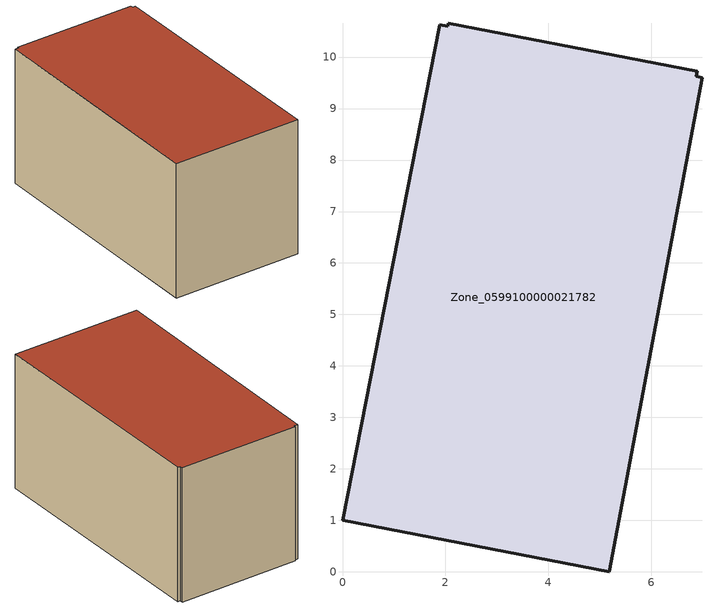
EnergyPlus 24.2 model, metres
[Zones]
Zone_0599100000021782
 floor ground (C_G): 2.04,10.59 2.05,10.66 6.89,9.72 6.87,9.63 6.98,9.6 5.18,0 0,1 1.89,10.62 z0
 wall outside (C_F): 2.05,10.66 2.04,10.59 1.89,10.62 0,1 5.18,0 6.98,9.6 6.87,9.63 6.89,9.72 2.05,10.66 z0:5.49
 roof outside (C_R): 6.87,9.63 6.89,9.72 2.05,10.66 2.04,10.59 1.89,10.62 0,1 5.18,0 6.98,9.6 z5.49
[BUILDING]
Pand.0599100000021782: North Axis=0; Terrain=City; Loads Convergence Tolerance Value=0.04; Temperature Convergence Tolerance Value=0.4; Solar Distribution=FullExterior; Maximum Number of Warmup Days=25; Minimum Number of Warmup Days=1
[Site:Location]
Rotterdam.The.Hague.AP_ZH_NLD Design_Conditions: Latitude=51.96; Longitude=4.45; Time Zone=1; Elevation=-4.5
[SITE:GROUNDTEMPERATURE:BUILDINGSURFACE]
18, 18, 18, 18, 18, 18, 18, 18, 18, 18, 18, 18
[MATERIAL] Thermal Absorptance=0.9; Solar Absorptance=0.7; Visible Absorptance=0.7
Name | Roughness | Thickness | Conductivity | Density | Specific Heat
G.TI.1946-1964 | MediumSmooth | 0.15 | 1 | 540 | 1210
F.TI.1946-1964 | Rough | 0.3 | 0.857143 | 1920 | 840
R.TI.1946-1964 | MediumRough | 0.2 | 0.277778 | 1500 | 1000
[CONSTRUCTION]
C_G: G.TI.1946-1964
C_F: F.TI.1946-1964
C_R: R.TI.1946-1964
[ZONE]
Zone_0599100000021782: Type=1; Multiplier=1; Ceiling Height=Autocalculate; Volume=Autocalculate; Floor Area=autocalculate; Part of Total Floor Area=Yes
[ZONEINFILTRATION:DESIGNFLOWRATE]
Infil_Zone_0599100000021782: Zone or ZoneList or Space or SpaceList=Zone_0599100000021782; Schedule=AlwaysOn; Design Flow Rate Calculation Method=Flow/Area; Flow Rate per Floor Area=0.003; Constant Term Coefficient=1; Temperature Term Coefficient=0; Velocity Term Coefficient=0; Velocity Squared Term Coefficient=0
[HVACTEMPLATE:ZONE:IDEALLOADSAIRSYSTEM]
Zone_0599100000021782: Maximum Heating Supply Air Temperature=50; Minimum Cooling Supply Air Temperature=13; Maximum Heating Supply Air Humidity Ratio=0.0156; Minimum Cooling Supply Air Humidity Ratio=0.0077; Heating Limit=NoLimit; Cooling Limit=NoLimit; Dehumidification Control Type=ConstantSensibleHeatRatio; Cooling Sensible Heat Ratio=0.7; Dehumidification Setpoint=60; Humidification Control Type=None; Humidification Setpoint=30; Outdoor Air Method=None; Outdoor Air Flow Rate per Person=0.00944; Outdoor Air Flow Rate per Zone Floor Area=0; Outdoor Air Flow Rate per Zone=0; Demand Controlled Ventilation Type=None; Outdoor Air Economizer Type=NoEconomizer; Heat Recovery Type=None; Sensible Heat Recovery Effectiveness=0.7; Latent Heat Recovery Effectiveness=0.65
[ZONECONTROL:THERMOSTAT]
ThermostatControl_Zone_0599100000021782: Zone or ZoneList=Zone_0599100000021782; Control Type Schedule=DualSetpointControlType; Control 1=Thermostat_Zone_0599100000021782; Temperature Difference Between Cutout And Setpoint=0
[THERMOSTATSETPOINT:DUALSETPOINT]
Thermostat_Zone_0599100000021782: Heating Setpoint Temperature Schedule=HeatingSetpoint_Zone_0599100000021782; Cooling Setpoint Temperature Schedule=CoolingSetpoint_Zone_0599100000021782
[SCHEDULE:COMPACT]
HeatingSetpoint_Zone_0599100000021782: Through: 12/31, For: AllDays, Until: 24:00, 21
CoolingSetpoint_Zone_0599100000021782: Through: 12/31, For: AllDays, Until: 24:00, 24
DualSetpointControlType: Through: 12/31, For: AllDays, Until: 24:00, 4
AlwaysOn: Through: 12/31, For: AllDays, Until: 24:00, 1
